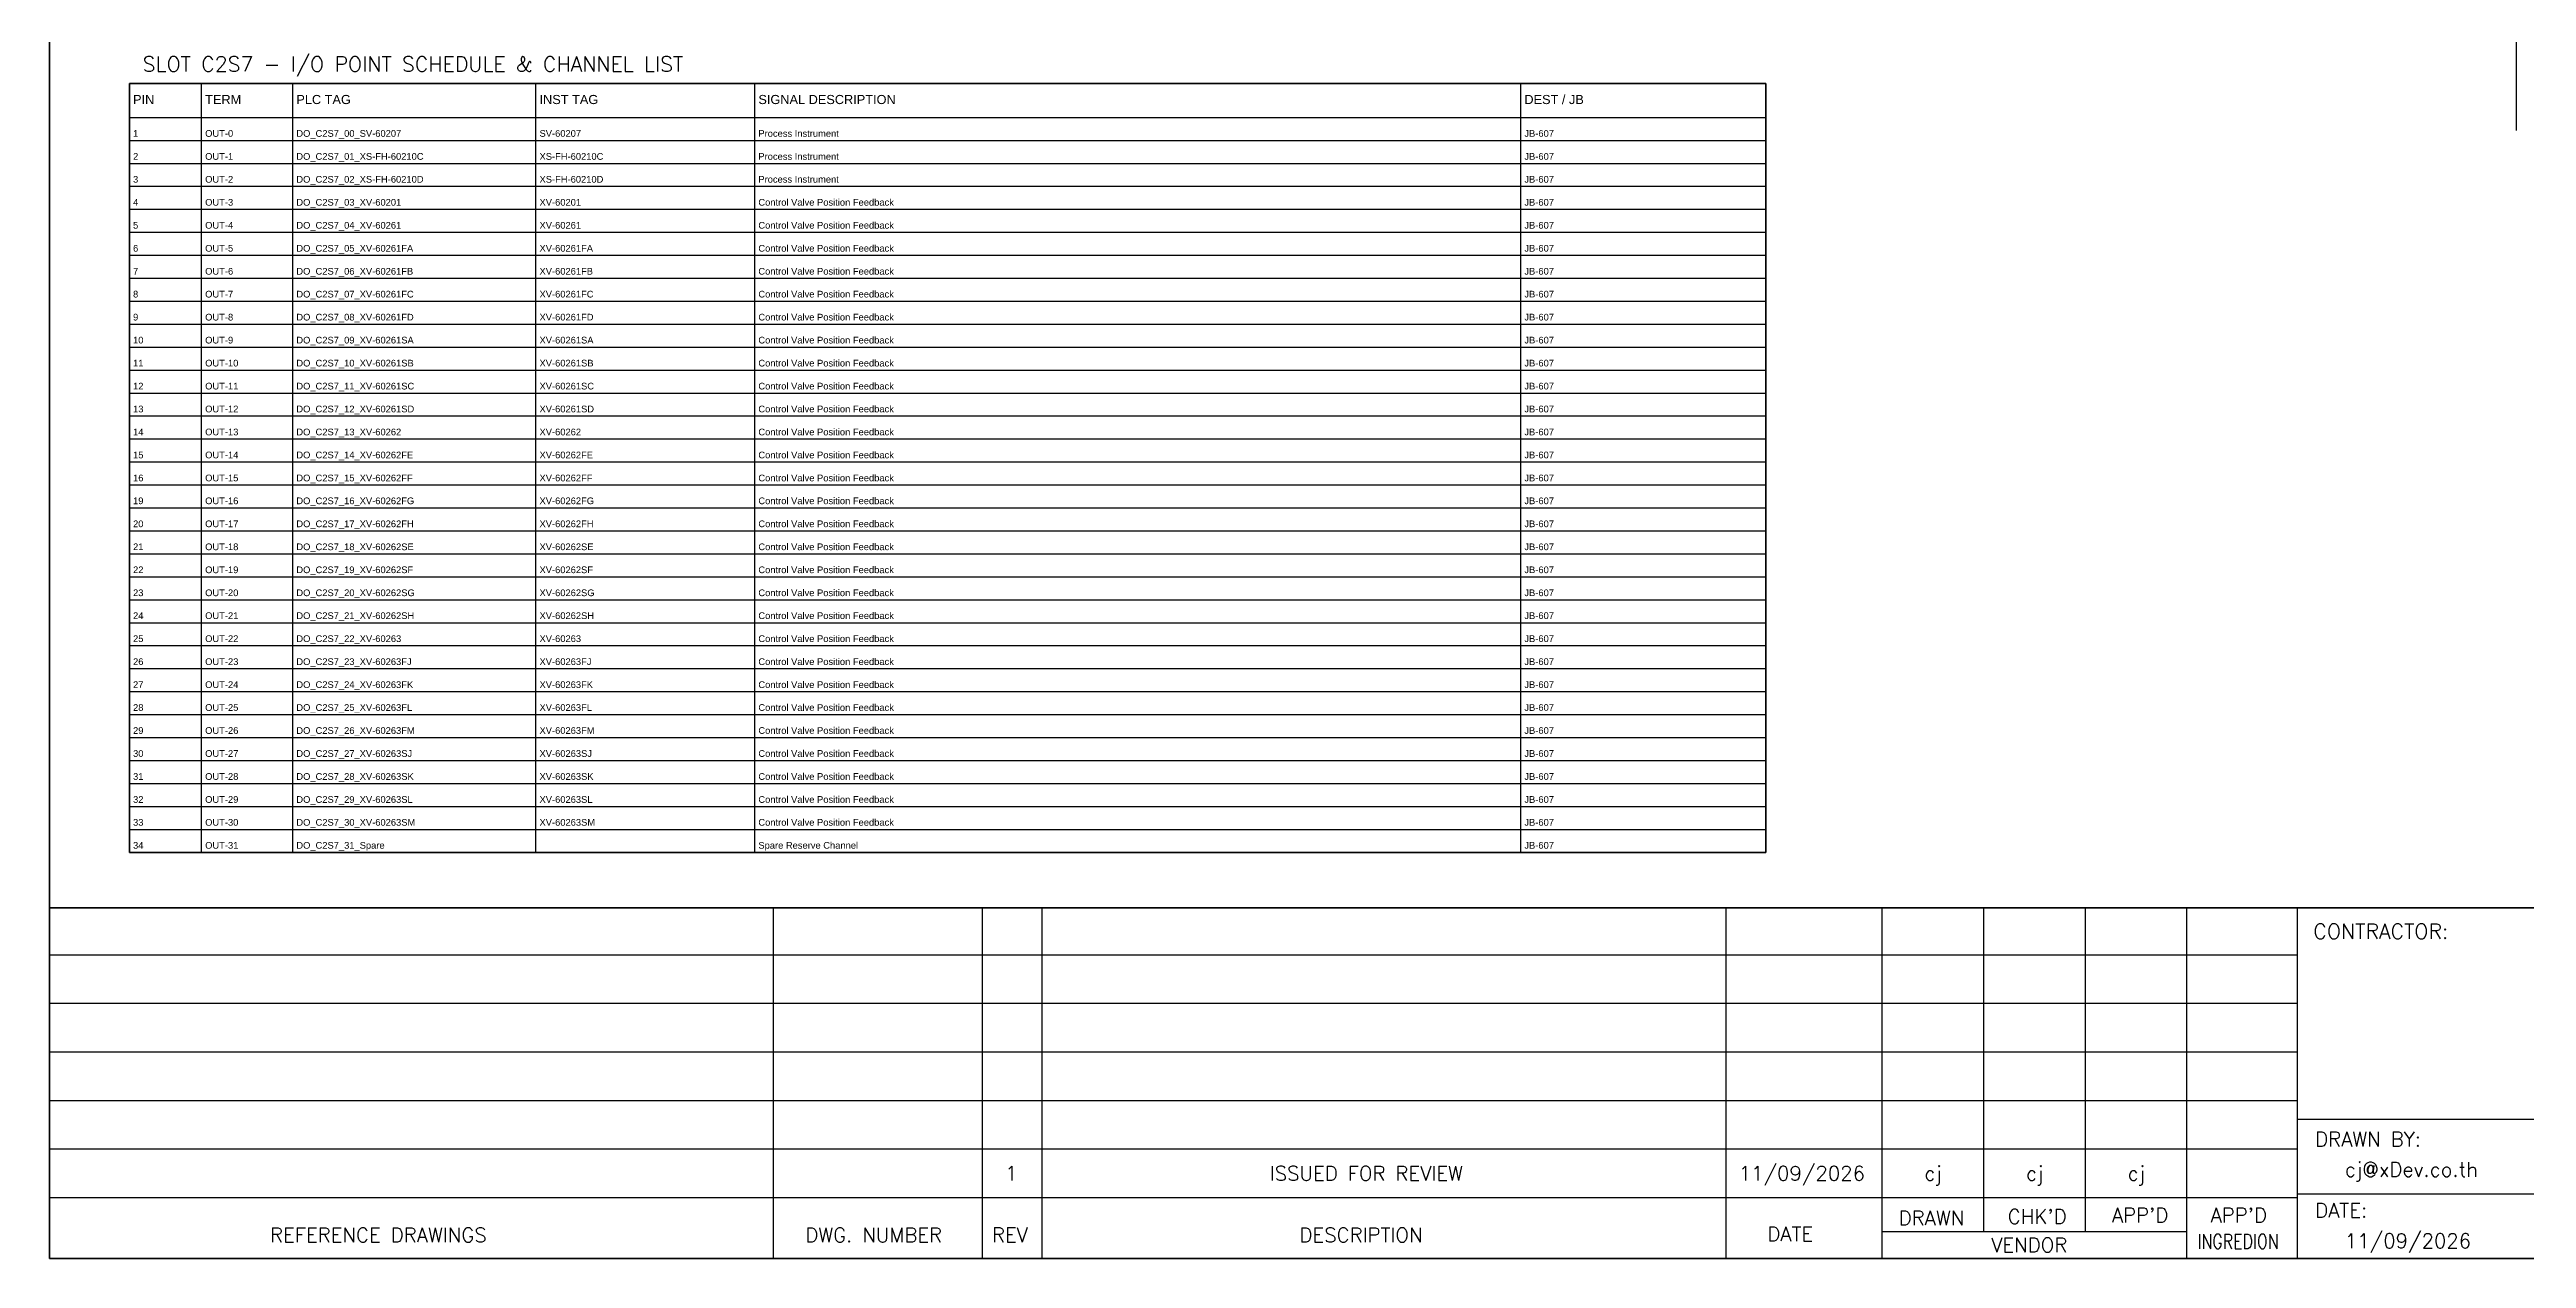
# Model space of a CAD drawing. Header units: millimetres. Extents: x 0 to 54213, y -3004 to 2820.
# Drawn here: x 29353 to 31390, y -3004 to -2010 of the extents above; entities that cross this region are included whole.
import ezdxf
from ezdxf.enums import TextEntityAlignment as Align

# ---------------------------------------------------------------- set-up
doc = ezdxf.new("R2010")
doc.units = ezdxf.units.MM
for name, color, linetype in [('GT_1', 9, 'Continuous'), ('HELPPOINT', 7, 'Continuous'), ('MEMBER', 7, 'Continuous')]:
    doc.layers.add(name, color=color, linetype=linetype)
doc.layers.add('IE-WIRE', color=7, linetype='Continuous', lineweight=25)
doc.styles.add('ROMANS', font='romans.shx', dxfattribs={"width": 0.85, "height": 25})
doc.styles.get("Standard").update_dxf_attribs({"font": 'arial.ttf'})

msp = doc.modelspace()

# ---------------------------------------------------------------- linework, layer by layer
at = {"color": 7}
for p, q in [((29478.1, -2670.4), (29478.1, -2038.3)), ((29553.1, -2670.4), (29553.1, -2038.3)), ((29753.1, -2670.4), (29753.1, -2038.3)), ((29933.1, -2670.4), (29933.1, -2038.3)), ((30563.1, -2670.4), (30563.1, -2038.3)), ((29418.8, -2066.3), (30764.6, -2066.3))]:
    msp.add_line(p, q, dxfattribs=at)
at = {"color": 8}
for p, q in [((29418.8, -2085.2), (30764.6, -2085.2)), ((29418.8, -2104.1), (30764.6, -2104.1)), ((29418.8, -2122.9), (30764.6, -2122.9)), ((29418.8, -2141.8), (30764.6, -2141.8)), ((29418.8, -2160.7), (30764.6, -2160.7)), ((29418.8, -2179.6), (30764.6, -2179.6)), ((29418.8, -2198.5), (30764.6, -2198.5)), ((29418.8, -2217.3), (30764.6, -2217.3)), ((29418.8, -2236.2), (30764.6, -2236.2)), ((29418.8, -2255.1), (30764.6, -2255.1)), ((29418.8, -2274), (30764.6, -2274)), ((29418.8, -2292.9), (30764.6, -2292.9)), ((29418.8, -2311.7), (30764.6, -2311.7)), ((29418.8, -2330.6), (30764.6, -2330.6)), ((29418.8, -2349.5), (30764.6, -2349.5)), ((29418.8, -2368.4), (30764.6, -2368.4)), ((29418.8, -2387.2), (30764.6, -2387.2)), ((29418.8, -2406.1), (30764.6, -2406.1)), ((29418.8, -2425), (30764.6, -2425)), ((29418.8, -2443.9), (30764.6, -2443.9)), ((29418.8, -2462.8), (30764.6, -2462.8)), ((29418.8, -2481.6), (30764.6, -2481.6)), ((29418.8, -2500.5), (30764.6, -2500.5)), ((29418.8, -2519.4), (30764.6, -2519.4)), ((29418.8, -2538.3), (30764.6, -2538.3)), ((29418.8, -2557.1), (30764.6, -2557.1)), ((29418.8, -2576), (30764.6, -2576)), ((29418.8, -2594.9), (30764.6, -2594.9)), ((29418.8, -2613.8), (30764.6, -2613.8)), ((29418.8, -2632.7), (30764.6, -2632.7)), ((29418.8, -2651.5), (30764.6, -2651.5))]:
    msp.add_line(p, q, dxfattribs=at)
msp.add_lwpolyline([(29418.8, -2038.3), (30764.6, -2038.3), (30764.6, -2670.4), (29418.8, -2670.4)], close=True)
at = {"color": 7}
msp.add_lwpolyline([(29418.8, -2670.4), (30764.6, -2670.4), (30764.6, -2038.3), (29418.8, -2038.3), (29418.8, -2670.4)], dxfattribs=at)
at = {"layer": 'GT_1', "color": 4}
for p, q in [((29948.5, -3004.2), (29948.5, -2716.1)), ((30120.4, -3004.2), (30120.4, -2716.1)), ((30169.6, -3004.2), (30169.6, -2716.1)), ((30732.2, -3004.2), (30732.2, -2716.1)), ((30860.5, -3004.2), (30860.5, -2716.1)), ((30944.1, -2982.4), (30944.1, -2716.1)), ((31027.6, -2982.4), (31027.6, -2716)), ((31110.9, -3004.2), (31110.9, -2716.1)), ((31201.9, -3004.2), (31201.9, -2716.1)), ((31201.9, -2754.9), (29353.1, -2754.9)), ((31201.9, -2794.7), (29353.1, -2794.7)), ((31201.9, -2834.6), (29353.1, -2834.6)), ((31201.9, -2874.6), (29353.1, -2874.6)), ((31988.9, -2889.9), (31201.9, -2889.9)), ((31201.9, -2914.5), (29353.1, -2914.5)), ((31988.9, -2951.3), (31201.9, -2951.3)), ((31201.8, -2954.4), (29353.1, -2954.4)), ((31110.9, -2982.4), (30860.5, -2982.4))]:
    msp.add_line(p, q, dxfattribs=at)
at = {"layer": 'HELPPOINT', "color": 4, "lineweight": 35}
for p, q in [((29353.1, -3004.2), (29353.1, -300)), ((29353.1, -3004.2), (29353.1, -300)), ((33246.4, -3004.2), (29353.1, -3004.2)), ((33246.4, -3004.2), (29353.1, -3004.2))]:
    msp.add_line(p, q, dxfattribs=at)
at = {"layer": 'IE-WIRE', "color": 4, "ltscale": 25.4}
msp.add_line((31381.9, -597.4), (31381.9, -2077), dxfattribs=at)
at = {"layer": 'MEMBER', "color": 4, "lineweight": 35}
msp.add_line((29353.1, -2716.1), (33246.4, -2716.1), dxfattribs=at)
msp.add_line((29353.1, -2716.1), (33246.4, -2716.1), dxfattribs=at)

# ---------------------------------------------------------------- texts
at = {"color": 3}
for s, p in [('PIN', (29421.8, -2055.3)), ('TERM', (29481.1, -2055.3)), ('PLC TAG', (29556.1, -2055.3)), ('INST TAG', (29756.1, -2055.3)), ('SIGNAL DESCRIPTION', (29936.1, -2055.3)), ('DEST / JB', (30566.1, -2055.3))]:
    msp.add_text(s, height=7.5, dxfattribs=at).set_placement(p)
at = {"color": 7}
for s, p in [('1', (29421.8, -2082.2)), ('OUT-0', (29481.1, -2082.2)), ('DO_C2S7_00_SV-60207', (29556.1, -2082.2)), ('SV-60207', (29756.1, -2082.2)), ('Process Instrument', (29936.1, -2082.2)), ('JB-607', (30566.1, -2082.2)), ('2', (29421.8, -2101.1)), ('OUT-1', (29481.1, -2101.1)), ('DO_C2S7_01_XS-FH-60210C', (29556.1, -2101.1)), ('XS-FH-60210C', (29756.1, -2101.1)), ('Process Instrument', (29936.1, -2101.1)), ('JB-607', (30566.1, -2101.1)), ('3', (29421.8, -2119.9)), ('OUT-2', (29481.1, -2119.9)), ('DO_C2S7_02_XS-FH-60210D', (29556.1, -2119.9)), ('XS-FH-60210D', (29756.1, -2119.9)), ('Process Instrument', (29936.1, -2119.9)), ('JB-607', (30566.1, -2119.9)), ('4', (29421.8, -2138.8)), ('OUT-3', (29481.1, -2138.8)), ('DO_C2S7_03_XV-60201', (29556.1, -2138.8)), ('XV-60201', (29756.1, -2138.8)), ('Control Valve Position Feedback', (29936.1, -2138.8)), ('JB-607', (30566.1, -2138.8)), ('5', (29421.8, -2157.7)), ('OUT-4', (29481.1, -2157.7)), ('DO_C2S7_04_XV-60261', (29556.1, -2157.7)), ('XV-60261', (29756.1, -2157.7)), ('Control Valve Position Feedback', (29936.1, -2157.7)), ('JB-607', (30566.1, -2157.7)), ('6', (29421.8, -2176.6)), ('OUT-5', (29481.1, -2176.6)), ('DO_C2S7_05_XV-60261FA', (29556.1, -2176.6)), ('XV-60261FA', (29756.1, -2176.6)), ('Control Valve Position Feedback', (29936.1, -2176.6)), ('JB-607', (30566.1, -2176.6)), ('7', (29421.8, -2195.5)), ('OUT-6', (29481.1, -2195.5)), ('DO_C2S7_06_XV-60261FB', (29556.1, -2195.5)), ('XV-60261FB', (29756.1, -2195.5)), ('Control Valve Position Feedback', (29936.1, -2195.5)), ('JB-607', (30566.1, -2195.5)), ('8', (29421.8, -2214.3)), ('OUT-7', (29481.1, -2214.3)), ('DO_C2S7_07_XV-60261FC', (29556.1, -2214.3)), ('XV-60261FC', (29756.1, -2214.3)), ('Control Valve Position Feedback', (29936.1, -2214.3)), ('JB-607', (30566.1, -2214.3)), ('9', (29421.8, -2233.2)), ('OUT-8', (29481.1, -2233.2)), ('DO_C2S7_08_XV-60261FD', (29556.1, -2233.2)), ('XV-60261FD', (29756.1, -2233.2)), ('Control Valve Position Feedback', (29936.1, -2233.2)), ('JB-607', (30566.1, -2233.2)), ('10', (29421.8, -2252.1)), ('OUT-9', (29481.1, -2252.1)), ('DO_C2S7_09_XV-60261SA', (29556.1, -2252.1)), ('XV-60261SA', (29756.1, -2252.1)), ('Control Valve Position Feedback', (29936.1, -2252.1)), ('JB-607', (30566.1, -2252.1)), ('11', (29421.8, -2271)), ('OUT-10', (29481.1, -2271)), ('DO_C2S7_10_XV-60261SB', (29556.1, -2271)), ('XV-60261SB', (29756.1, -2271)), ('Control Valve Position Feedback', (29936.1, -2271)), ('JB-607', (30566.1, -2271)), ('12', (29421.8, -2289.9)), ('OUT-11', (29481.1, -2289.9)), ('DO_C2S7_11_XV-60261SC', (29556.1, -2289.9)), ('XV-60261SC', (29756.1, -2289.9)), ('Control Valve Position Feedback', (29936.1, -2289.9)), ('JB-607', (30566.1, -2289.9)), ('13', (29421.8, -2308.7)), ('14', (29421.8, -2327.6)), ('OUT-12', (29481.1, -2308.7)), ('OUT-13', (29481.1, -2327.6)), ('DO_C2S7_12_XV-60261SD', (29556.1, -2308.7)), ('DO_C2S7_13_XV-60262', (29556.1, -2327.6)), ('XV-60261SD', (29756.1, -2308.7)), ('XV-60262', (29756.1, -2327.6)), ('Control Valve Position Feedback', (29936.1, -2308.7)), ('Control Valve Position Feedback', (29936.1, -2327.6)), ('JB-607', (30566.1, -2308.7)), ('JB-607', (30566.1, -2327.6)), ('15', (29421.8, -2346.5)), ('OUT-14', (29481.1, -2346.5)), ('DO_C2S7_14_XV-60262FE', (29556.1, -2346.5)), ('XV-60262FE', (29756.1, -2346.5)), ('Control Valve Position Feedback', (29936.1, -2346.5)), ('JB-607', (30566.1, -2346.5)), ('16', (29421.8, -2365.4)), ('OUT-15', (29481.1, -2365.4)), ('DO_C2S7_15_XV-60262FF', (29556.1, -2365.4)), ('XV-60262FF', (29756.1, -2365.4)), ('Control Valve Position Feedback', (29936.1, -2365.4)), ('JB-607', (30566.1, -2365.4)), ('19', (29421.8, -2384.2)), ('OUT-16', (29481.1, -2384.2)), ('DO_C2S7_16_XV-60262FG', (29556.1, -2384.2)), ('XV-60262FG', (29756.1, -2384.2)), ('Control Valve Position Feedback', (29936.1, -2384.2)), ('JB-607', (30566.1, -2384.2)), ('20', (29421.8, -2403.1)), ('OUT-17', (29481.1, -2403.1)), ('DO_C2S7_17_XV-60262FH', (29556.1, -2403.1)), ('XV-60262FH', (29756.1, -2403.1)), ('Control Valve Position Feedback', (29936.1, -2403.1)), ('JB-607', (30566.1, -2403.1)), ('21', (29421.8, -2422)), ('OUT-18', (29481.1, -2422)), ('DO_C2S7_18_XV-60262SE', (29556.1, -2422)), ('XV-60262SE', (29756.1, -2422)), ('Control Valve Position Feedback', (29936.1, -2422)), ('JB-607', (30566.1, -2422)), ('22', (29421.8, -2440.9)), ('OUT-19', (29481.1, -2440.9)), ('DO_C2S7_19_XV-60262SF', (29556.1, -2440.9)), ('XV-60262SF', (29756.1, -2440.9)), ('Control Valve Position Feedback', (29936.1, -2440.9)), ('JB-607', (30566.1, -2440.9)), ('23', (29421.8, -2459.8)), ('OUT-20', (29481.1, -2459.8)), ('DO_C2S7_20_XV-60262SG', (29556.1, -2459.8)), ('XV-60262SG', (29756.1, -2459.8)), ('Control Valve Position Feedback', (29936.1, -2459.8)), ('JB-607', (30566.1, -2459.8)), ('24', (29421.8, -2478.6)), ('OUT-21', (29481.1, -2478.6)), ('DO_C2S7_21_XV-60262SH', (29556.1, -2478.6)), ('XV-60262SH', (29756.1, -2478.6)), ('Control Valve Position Feedback', (29936.1, -2478.6)), ('JB-607', (30566.1, -2478.6)), ('25', (29421.8, -2497.5)), ('OUT-22', (29481.1, -2497.5)), ('DO_C2S7_22_XV-60263', (29556.1, -2497.5)), ('XV-60263', (29756.1, -2497.5)), ('Control Valve Position Feedback', (29936.1, -2497.5)), ('JB-607', (30566.1, -2497.5)), ('26', (29421.8, -2516.4)), ('OUT-23', (29481.1, -2516.4)), ('DO_C2S7_23_XV-60263FJ', (29556.1, -2516.4)), ('XV-60263FJ', (29756.1, -2516.4)), ('Control Valve Position Feedback', (29936.1, -2516.4)), ('JB-607', (30566.1, -2516.4)), ('27', (29421.8, -2535.3)), ('OUT-24', (29481.1, -2535.3)), ('DO_C2S7_24_XV-60263FK', (29556.1, -2535.3)), ('XV-60263FK', (29756.1, -2535.3)), ('Control Valve Position Feedback', (29936.1, -2535.3)), ('JB-607', (30566.1, -2535.3)), ('28', (29421.8, -2554.1)), ('OUT-25', (29481.1, -2554.1)), ('DO_C2S7_25_XV-60263FL', (29556.1, -2554.1)), ('XV-60263FL', (29756.1, -2554.1)), ('Control Valve Position Feedback', (29936.1, -2554.1)), ('JB-607', (30566.1, -2554.1)), ('30', (29421.8, -2591.9)), ('29', (29421.8, -2573)), ('OUT-26', (29481.1, -2573)), ('OUT-27', (29481.1, -2591.9)), ('DO_C2S7_26_XV-60263FM', (29556.1, -2573)), ('DO_C2S7_27_XV-60263SJ', (29556.1, -2591.9)), ('XV-60263FM', (29756.1, -2573)), ('XV-60263SJ', (29756.1, -2591.9)), ('Control Valve Position Feedback', (29936.1, -2573)), ('Control Valve Position Feedback', (29936.1, -2591.9)), ('JB-607', (30566.1, -2573)), ('JB-607', (30566.1, -2591.9)), ('31', (29421.8, -2610.8)), ('OUT-28', (29481.1, -2610.8)), ('DO_C2S7_28_XV-60263SK', (29556.1, -2610.8)), ('XV-60263SK', (29756.1, -2610.8)), ('Control Valve Position Feedback', (29936.1, -2610.8)), ('JB-607', (30566.1, -2610.8)), ('32', (29421.8, -2629.7)), ('OUT-29', (29481.1, -2629.7)), ('DO_C2S7_29_XV-60263SL', (29556.1, -2629.7)), ('XV-60263SL', (29756.1, -2629.7)), ('Control Valve Position Feedback', (29936.1, -2629.7)), ('JB-607', (30566.1, -2629.7)), ('33', (29421.8, -2648.5)), ('OUT-30', (29481.1, -2648.5)), ('DO_C2S7_30_XV-60263SM', (29556.1, -2648.5)), ('XV-60263SM', (29756.1, -2648.5)), ('Control Valve Position Feedback', (29936.1, -2648.5)), ('JB-607', (30566.1, -2648.5)), ('34', (29421.8, -2667.4)), ('OUT-31', (29481.1, -2667.4)), ('DO_C2S7_31_Spare', (29556.1, -2667.4)), ('Spare Reserve Channel', (29936.1, -2667.4)), ('JB-607', (30566.1, -2667.4))]:
    msp.add_text(s, height=5.5, dxfattribs=at).set_placement(p)
at = {"layer": 'MEMBER', "color": 4, "ltscale": 0.8, "style": 'ROMANS'}
for s, height, p in [('SLOT C2S7 - I/O POINT SCHEDULE & CHANNEL LIST', 12.35, (29429.7, -2028.6)), ('CONTRACTOR:', 12.35, (31215, -2741.5)), ('DRAWN BY:', 11.88, (31216.5, -2912.1)), ('cj@xDev.co.th', 11.875, (31240.9, -2937)), ('DRAWN', 11.88, (30873.9, -2976.9)), ("CHK'D", 11.88, (30963.7, -2975.7)), ("APP'D", 11.88, (31049.3, -2974.6)), ("APP'D", 11.88, (31130.5, -2974.6)), ('DATE:', 11.88, (31216.5, -2970.6)), ('REFERENCE DRAWINGS', 11.875, (29534.5, -2990.8)), ('DWG. NUMBER', 11.875, (29974.7, -2990.8)), ('REV', 11.88, (30128.2, -2990.8)), ('DESCRIPTION', 11.875, (30381.1, -2990.8)), ('DATE', 11.88, (30765.9, -2990)), ('VENDOR', 11.88, (30950, -2999.1)), ('11/09/2026', 11.88, (31240.9, -2995.7))]:
    msp.add_text(s, height=height, dxfattribs=at).set_placement(p)
for s, height, p in [('1', 11.9, (30144, -2934.3)), ('ISSUED FOR REVIEW', 11.875, (30436.1, -2934.3)), ('11/09/2026', 11.88, (30794.3, -2934.3)), ('cj', 11.88, (30902.2, -2934.3)), ('cj', 11.88, (30985.8, -2934.3)), ('cj', 11.88, (31069.3, -2934.3))]:
    msp.add_text(s, height=height, dxfattribs=at).set_placement(p, align=Align.MIDDLE_CENTER)
at = {"layer": 'MEMBER', "color": 4, "ltscale": 0.8, "style": 'ROMANS', "width": 0.8}
msp.add_text('INGREDION', height=11.88, dxfattribs=at).set_placement((31119.7, -2996.2))

doc.saveas('drawing.dxf')
